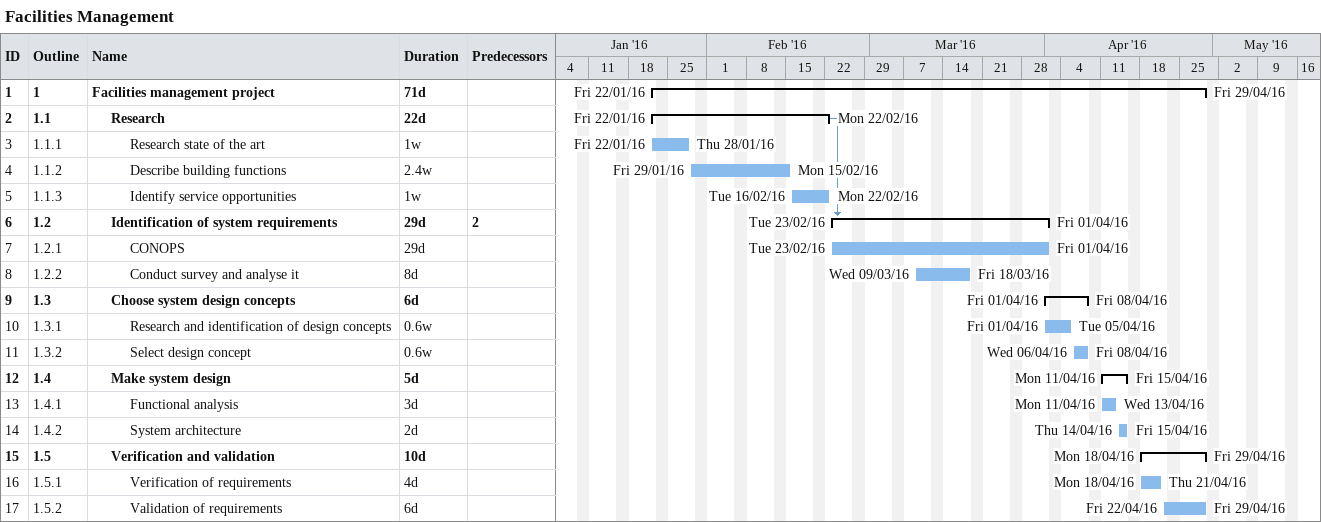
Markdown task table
Facilities Management

| ID | WBS | Task | Duration | Start | Finish | Predecessors |
|---|---|---|---|---|---|---|
| 1 | 1 | **Facilities management project** | 71d | 2016-01-22 | 2016-04-29 |  |
| 2 | 1.1 | **Research** | 22d | 2016-01-22 | 2016-02-22 |  |
| 3 | 1.1.1 | Research state of the art | 1w | 2016-01-22 | 2016-01-28 |  |
| 4 | 1.1.2 | Describe building functions | 2.4w | 2016-01-29 | 2016-02-15 |  |
| 5 | 1.1.3 | Identify service opportunities | 1w | 2016-02-16 | 2016-02-22 |  |
| 6 | 1.2 | **Identification of system requirements** | 29d | 2016-02-23 | 2016-04-01 | 2 |
| 7 | 1.2.1 | CONOPS | 29d | 2016-02-23 | 2016-04-01 |  |
| 8 | 1.2.2 | Conduct survey and analyse it | 8d | 2016-03-09 | 2016-03-18 |  |
| 9 | 1.3 | **Choose system design concepts** | 6d | 2016-04-01 | 2016-04-08 |  |
| 10 | 1.3.1 | Research and identification of design concepts | 0.6w | 2016-04-01 | 2016-04-05 |  |
| 11 | 1.3.2 | Select design concept | 0.6w | 2016-04-06 | 2016-04-08 |  |
| 12 | 1.4 | **Make system design** | 5d | 2016-04-11 | 2016-04-15 |  |
| 13 | 1.4.1 | Functional analysis | 3d | 2016-04-11 | 2016-04-13 |  |
| 14 | 1.4.2 | System architecture | 2d | 2016-04-14 | 2016-04-15 |  |
| 15 | 1.5 | **Verification and validation** | 10d | 2016-04-18 | 2016-04-29 |  |
| 16 | 1.5.1 | Verification of requirements | 4d | 2016-04-18 | 2016-04-21 |  |
| 17 | 1.5.2 | Validation of requirements | 6d | 2016-04-22 | 2016-04-29 |  |
